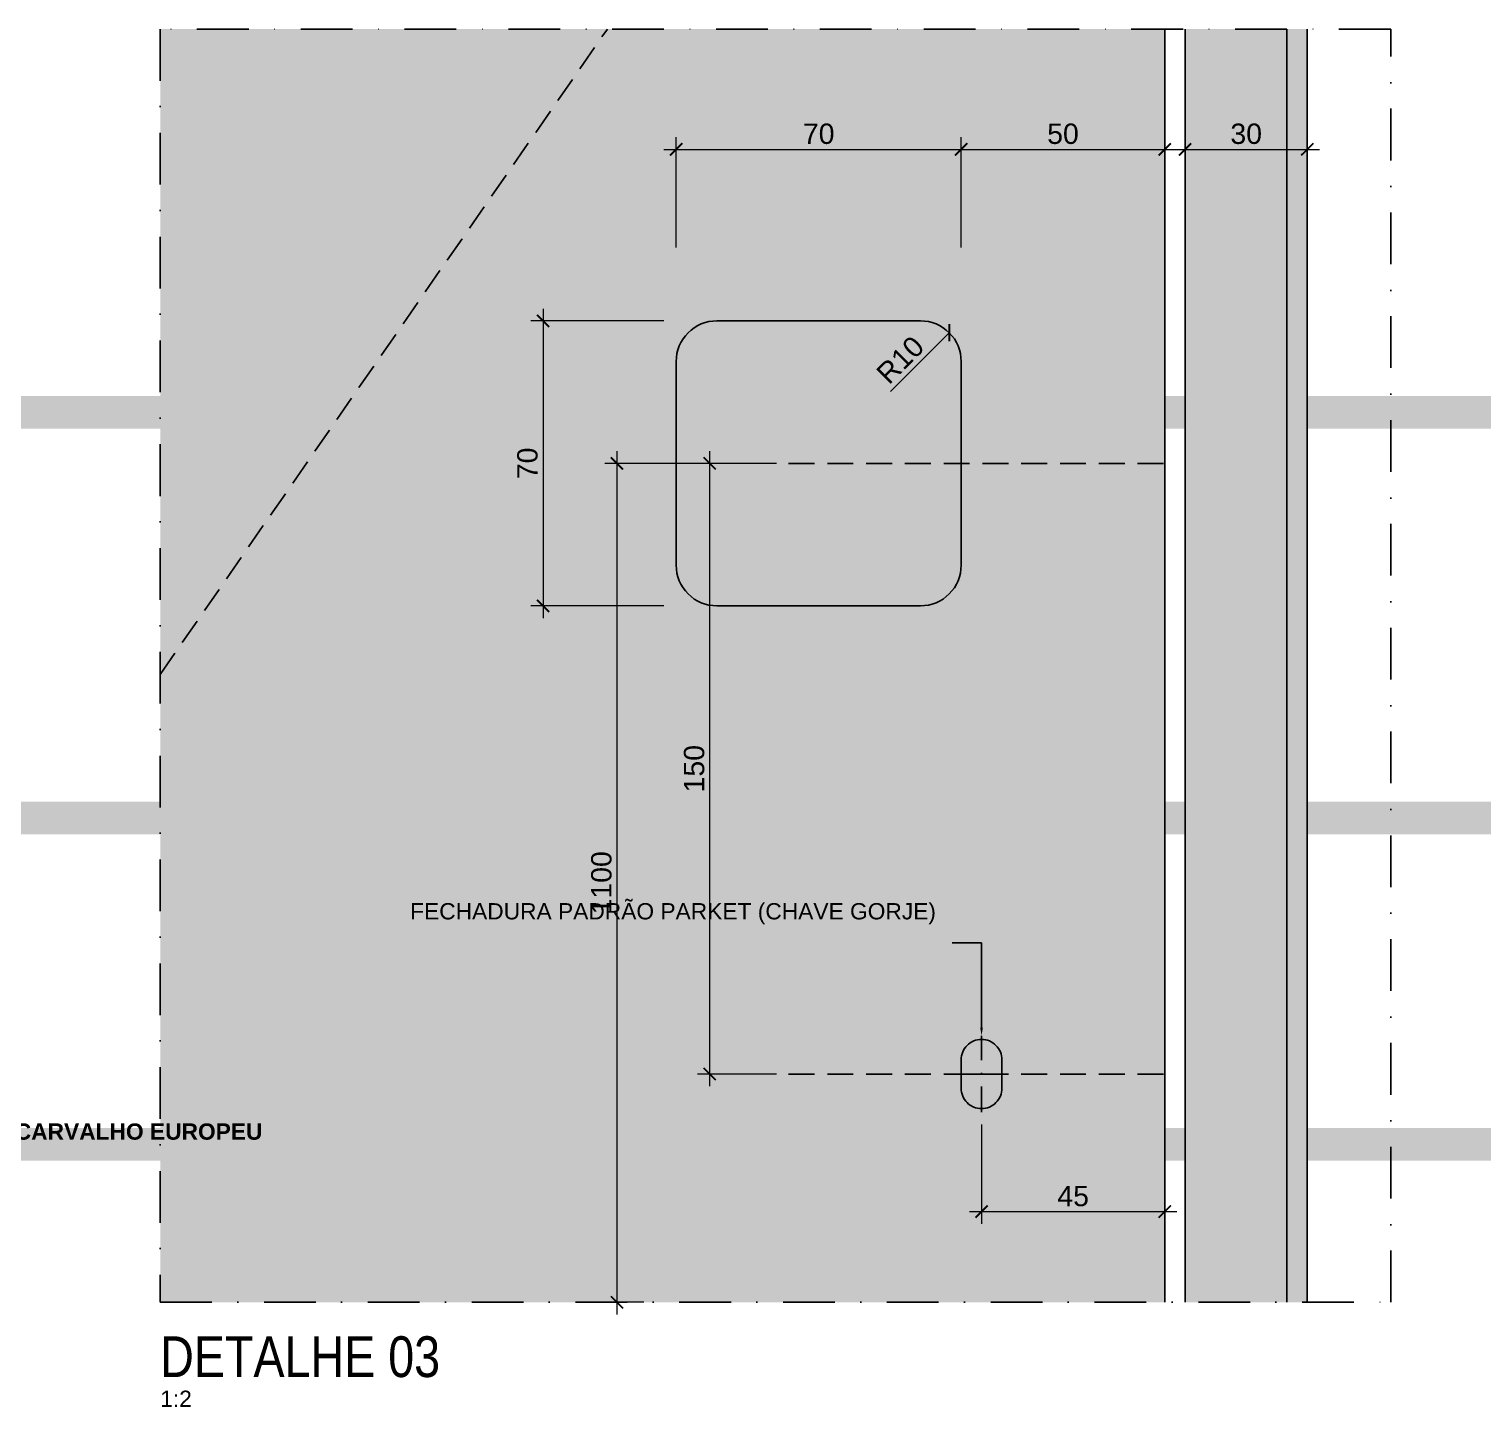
# Model space of a CAD drawing. Header units: millimetres. Extents: x -63251 to 507826, y 5339 to 217512.
# Drawn here: x 70958.6 to 71315.7, y 89969.7 to 90308.2 of the extents above; entities that cross this region are included whole.
import ezdxf
from ezdxf import colors
from ezdxf.entities.mleader import LeaderData, LeaderLine
from ezdxf.math import Vec2, Vec3

# ---------------------------------------------------------------- set-up
doc = ezdxf.new("R2010")
doc.units = ezdxf.units.MM
doc.header["$PDMODE"] = 3
doc.linetypes.add('TRAÇO 1-1', pattern=[9.525, 6.35, -3.175])
doc.linetypes.add('TRAÇO E PONTO 1-1', pattern=[25.4, 12.7, -6.35, 0, -6.35])
doc.layers.add('ARQ-COTA', color=12, linetype='Continuous', lineweight=9)
for name, color, linetype in [('COTAS', 9, 'Continuous'), ('FERRAGEM', 3, 'Continuous'), ('HACHURA', 21, 'Continuous'), ('LAYOUT', 4, 'Continuous'), ('MARCENARIA', 4, 'Continuous'), ('MARCENARIA . M', 4, 'Continuous'), ('PAREDE', 94, 'Continuous'), ('PROJEÇÃO', 8, 'Continuous'), ('TEXTO', 105, 'Continuous'), ('TEXTO TRAÇO PONTO', 105, 'TRAÇO E PONTO 1-1')]:
    doc.layers.add(name, color=color, linetype=linetype)
doc.styles.add('1-1', font='arial.ttf', dxfattribs={"height": 0.2})
doc.styles.add('PADRÃO', font='arial.ttf')
doc.styles.add('TITULO', font='swissck.ttf')
doc.dimstyles.new('1-2', dxfattribs={"dimscale": 2, "dimtxt": 2.5, "dimasz": 1.5, "dimexe": 1.5, "dimexo": 1.5, "dimtad": 1, "dimtxsty": 'PADRÃO', "dimblk": 'ARCHTICK', "dimcen": 2.5, "dimdle": 1.5, "dimclrd": 9, "dimclre": 9, "dimclrt": 6, "dimadec": 0, "dimazin": 0, "dimtfac": 1, "dimtmove": 0, "dimatfit": 3, "dimfxl": 1.25, "dimlwd": -1, "dimlwe": -1, "dimarcsym": 0})

# ---------------------------------------------------------------- blocks, each defined once
blk = doc.blocks.new('_ArchTick')
at = {"color": 0, "linetype": 'ByBlock', "const_width": 0.15}
blk.add_lwpolyline([(-0.5, -0.5), (0.5, 0.5)], dxfattribs=at)
blk = doc.blocks.new('*D750')
at = {"layer": 'ARQ-COTA', "color": 9, "transparency": 16777216}
for p, q in [((71117.55, 90254.5), (71117.55, 90281.63)), ((71187.55, 90254.5), (71187.55, 90281.63)), ((71114.55, 90278.63), (71190.55, 90278.63))]:
    blk.add_line(p, q, dxfattribs=at)
at = {"layer": 'Defpoints', "color": 0, "transparency": 16777216}
for p in [(71187.55, 90278.63), (71117.55, 90251.5), (71187.55, 90251.5)]:
    blk.add_point(p, dxfattribs=at)
at = {"layer": 'ARQ-COTA', "color": 9, "transparency": 16777216, "xscale": 3, "yscale": 3, "zscale": 3, "rotation": 180}
blk.add_blockref('_ArchTick', (71117.55, 90278.63), dxfattribs=at)
at = {"layer": 'ARQ-COTA', "color": 9, "transparency": 16777216, "xscale": 3, "yscale": 3, "zscale": 3}
blk.add_blockref('_ArchTick', (71187.55, 90278.63), dxfattribs=at)
at = {"layer": 'ARQ-COTA', "color": 6, "transparency": 16777216, "insert": (71152.55, 90282.43), "char_height": 5, "attachment_point": 5, "style": 'PADRÃO'}
blk.add_mtext('70', dxfattribs=at)
blk = doc.blocks.new('*D751')
at = {"layer": 'ARQ-COTA', "color": 9, "transparency": 16777216}
for p, q in [((71084.84, 90239.5), (71084.84, 90163.5)), ((71114.55, 90236.5), (71081.84, 90236.5)), ((71114.55, 90166.5), (71081.84, 90166.5))]:
    blk.add_line(p, q, dxfattribs=at)
at = {"layer": 'Defpoints', "color": 0, "transparency": 16777216}
for p in [(71117.55, 90236.5), (71084.84, 90166.5), (71117.55, 90166.5)]:
    blk.add_point(p, dxfattribs=at)
at = {"layer": 'ARQ-COTA', "color": 9, "transparency": 16777216, "xscale": 3, "yscale": 3, "zscale": 3}
for p, rotation in [((71084.84, 90236.5), 90), ((71084.84, 90166.5), 270)]:
    blk.add_blockref('_ArchTick', p, dxfattribs=dict(at, rotation=rotation))
at = {"layer": 'ARQ-COTA', "color": 6, "transparency": 16777216, "insert": (71081.03, 90201.5), "char_height": 5, "attachment_point": 5, "rotation": 90, "style": 'PADRÃO'}
blk.add_mtext('70', dxfattribs=at)
blk = doc.blocks.new('*D752')
at = {"layer": 'ARQ-COTA', "color": 9, "transparency": 16777216}
for p, q in [((71187.55, 90254.5), (71187.55, 90281.63)), ((71237.55, 90252.53), (71237.55, 90281.63)), ((71184.55, 90278.63), (71240.55, 90278.63))]:
    blk.add_line(p, q, dxfattribs=at)
at = {"layer": 'Defpoints', "color": 0, "transparency": 16777216}
for p in [(71237.55, 90278.63), (71187.55, 90251.5), (71237.55, 90249.53)]:
    blk.add_point(p, dxfattribs=at)
at = {"layer": 'ARQ-COTA', "color": 9, "transparency": 16777216, "xscale": 3, "yscale": 3, "zscale": 3, "rotation": 180}
blk.add_blockref('_ArchTick', (71187.55, 90278.63), dxfattribs=at)
at = {"layer": 'ARQ-COTA', "color": 9, "transparency": 16777216, "xscale": 3, "yscale": 3, "zscale": 3}
blk.add_blockref('_ArchTick', (71237.55, 90278.63), dxfattribs=at)
at = {"layer": 'ARQ-COTA', "color": 6, "transparency": 16777216, "insert": (71212.55, 90282.43), "char_height": 5, "attachment_point": 5, "style": 'PADRÃO'}
blk.add_mtext('50', dxfattribs=at)
blk = doc.blocks.new('*D753')
at = {"layer": 'ARQ-COTA', "color": 9, "transparency": 16777216}
blk.add_line((71170.17, 90219.13), (71184.62, 90233.58), dxfattribs=at)
at = {"layer": 'Defpoints', "color": 0, "transparency": 16777216}
for p in [(71184.62, 90233.58), (71177.55, 90226.5)]:
    blk.add_point(p, dxfattribs=at)
at = {"layer": 'ARQ-COTA', "color": 9, "transparency": 16777216, "xscale": 3, "yscale": 3, "zscale": 3, "rotation": 44.99999999929251}
blk.add_blockref('_ArchTick', (71184.62, 90233.58), dxfattribs=at)
at = {"layer": 'ARQ-COTA', "color": 6, "transparency": 16777216, "insert": (71172.59, 90226.92), "char_height": 5, "attachment_point": 5, "rotation": 45, "style": 'PADRÃO'}
blk.add_mtext('R10', dxfattribs=at)
blk = doc.blocks.new('*D754')
at = {"layer": 'ARQ-COTA', "color": 9, "transparency": 16777216}
for p, q in [((71242.55, 90252.53), (71242.55, 90281.63)), ((71272.55, 90258.21), (71272.55, 90281.63)), ((71239.55, 90278.63), (71275.55, 90278.63))]:
    blk.add_line(p, q, dxfattribs=at)
at = {"layer": 'Defpoints', "color": 0, "transparency": 16777216}
for p in [(71272.55, 90278.63), (71272.55, 90255.21), (71242.55, 90249.53)]:
    blk.add_point(p, dxfattribs=at)
at = {"layer": 'ARQ-COTA', "color": 9, "transparency": 16777216, "xscale": 3, "yscale": 3, "zscale": 3, "rotation": 180}
blk.add_blockref('_ArchTick', (71242.55, 90278.63), dxfattribs=at)
at = {"layer": 'ARQ-COTA', "color": 9, "transparency": 16777216, "xscale": 3, "yscale": 3, "zscale": 3}
blk.add_blockref('_ArchTick', (71272.55, 90278.63), dxfattribs=at)
at = {"layer": 'ARQ-COTA', "color": 6, "transparency": 16777216, "insert": (71257.55, 90282.43), "char_height": 5, "attachment_point": 5, "style": 'PADRÃO'}
blk.add_mtext('30', dxfattribs=at)
blk = doc.blocks.new('*D755')
at = {"layer": 'ARQ-COTA', "color": 9, "transparency": 16777216}
for p, q in [((71192.55, 90039.09), (71192.55, 90014.71)), ((71237.55, 90020.09), (71237.55, 90014.71)), ((71189.55, 90017.71), (71240.55, 90017.71))]:
    blk.add_line(p, q, dxfattribs=at)
at = {"layer": 'Defpoints', "color": 0, "transparency": 16777216}
for p in [(71192.55, 90042.09), (71237.55, 90023.09), (71237.55, 90017.71)]:
    blk.add_point(p, dxfattribs=at)
at = {"layer": 'ARQ-COTA', "color": 9, "transparency": 16777216, "xscale": 3, "yscale": 3, "zscale": 3, "rotation": 180}
blk.add_blockref('_ArchTick', (71192.55, 90017.71), dxfattribs=at)
at = {"layer": 'ARQ-COTA', "color": 9, "transparency": 16777216, "xscale": 3, "yscale": 3, "zscale": 3}
blk.add_blockref('_ArchTick', (71237.55, 90017.71), dxfattribs=at)
at = {"layer": 'ARQ-COTA', "color": 6, "transparency": 16777216, "insert": (71215.05, 90021.5), "char_height": 5, "attachment_point": 5, "style": 'PADRÃO'}
blk.add_mtext('45', dxfattribs=at)
blk = doc.blocks.new('*D756')
at = {"layer": 'ARQ-COTA', "color": 9, "transparency": 16777216}
for p, q in [((71125.78, 90048.5), (71125.78, 90204.5)), ((71142.16, 90201.5), (71122.78, 90201.5)), ((71142.16, 90051.5), (71122.78, 90051.5))]:
    blk.add_line(p, q, dxfattribs=at)
at = {"layer": 'Defpoints', "color": 0, "transparency": 16777216}
for p in [(71125.78, 90201.5), (71145.16, 90201.5), (71145.16, 90051.5)]:
    blk.add_point(p, dxfattribs=at)
at = {"layer": 'ARQ-COTA', "color": 9, "transparency": 16777216, "xscale": 3, "yscale": 3, "zscale": 3}
for p, rotation in [((71125.78, 90201.5), 90), ((71125.78, 90051.5), 270)]:
    blk.add_blockref('_ArchTick', p, dxfattribs=dict(at, rotation=rotation))
at = {"layer": 'ARQ-COTA', "color": 6, "transparency": 16777216, "insert": (71121.97, 90126.5), "char_height": 5, "attachment_point": 5, "rotation": 90, "style": 'PADRÃO'}
blk.add_mtext('150', dxfattribs=at)
blk = doc.blocks.new('*D757')
at = {"layer": 'ARQ-COTA', "color": 9, "transparency": 16777216}
for p, q in [((71103, 90204.5), (71103, 89992.43)), ((71142.16, 90201.5), (71100, 90201.5)), ((71109.62, 89995.43), (71100, 89995.43))]:
    blk.add_line(p, q, dxfattribs=at)
at = {"layer": 'Defpoints', "color": 0, "transparency": 16777216}
for p in [(71145.16, 90201.5), (71103, 89995.43), (71112.62, 89995.43)]:
    blk.add_point(p, dxfattribs=at)
at = {"layer": 'ARQ-COTA', "color": 9, "transparency": 16777216, "xscale": 3, "yscale": 3, "zscale": 3}
for p, rotation in [((71103, 90201.5), 90), ((71103, 89995.43), 270)]:
    blk.add_blockref('_ArchTick', p, dxfattribs=dict(at, rotation=rotation))
at = {"layer": 'ARQ-COTA', "color": 6, "transparency": 16777216, "insert": (71099.19, 90098.47), "char_height": 5, "attachment_point": 5, "rotation": 90, "style": 'PADRÃO'}
blk.add_mtext('1100', dxfattribs=at)

msp = doc.modelspace()

# ---------------------------------------------------------------- hatches: boundary and pattern name
at = {"layer": 'HACHURA', "true_color": 0xba9673}
h = msp.add_hatch(color=33, dxfattribs=at)
h.dxf.hatch_style = 1
h.paths.add_polyline_path([(70990.811, 89995.431), (71237.548, 89995.431), (71237.548, 90308.178), (70990.811, 90308.178)])
h = msp.add_hatch(color=33, dxfattribs=at)
h.dxf.hatch_style = 1
h.paths.add_polyline_path([(71242.547, 89995.431), (71272.548, 89995.431), (71272.548, 90308.178), (71242.547, 90308.178)])

# ---------------------------------------------------------------- linework, layer by layer
at = {"layer": 'FERRAGEM'}
msp.add_lwpolyline([(71192.548, 90043.004), (71192.548, 90043.004, 0.4142136), (71197.548, 90048.004), (71197.548, 90055.004, 0.4142136), (71192.548, 90060.004), (71192.548, 90060.004, 0.4142136), (71187.548, 90055.004), (71187.548, 90048.004, 0.4142136)], format="xyb", close=True, dxfattribs=at)
at = {"layer": 'LAYOUT', "color": 10, "linetype": 'TRAÇO E PONTO 1-1', "ltscale": 0.5}
for p, q in [((71192.548, 90042.095), (71192.548, 90060.913)), ((71186.58, 90051.504), (71198.516, 90051.504))]:
    msp.add_line(p, q, dxfattribs=at)
at = {"layer": 'MARCENARIA'}
for points in [[(71242.547, 89995.431), (71242.547, 90308.178)], [(71267.548, 90308.178), (71267.548, 89995.431)]]:
    msp.add_lwpolyline(points, dxfattribs=at)
at = {"layer": 'MARCENARIA . M'}
msp.add_lwpolyline([(71237.548, 90308.178), (71237.548, 89995.431)], dxfattribs=at)
at = {"layer": 'PAREDE'}
msp.add_line((71272.548, 89995.431), (71272.548, 90308.178), dxfattribs=at)
at = {"layer": 'PAREDE', "color": 10, "linetype": 'TRAÇO 1-1'}
for p, q in [((71145.158, 90201.504), (71237.548, 90201.504)), ((71145.158, 90051.504), (71237.548, 90051.504))]:
    msp.add_line(p, q, dxfattribs=at)
at = {"layer": 'PROJEÇÃO', "color": 21, "linetype": 'TRAÇO 1-1'}
msp.add_lwpolyline([(70990.811, 90149.668), (71100.639, 90308.178)], dxfattribs=at)
at = {"layer": 'TEXTO TRAÇO PONTO'}
msp.add_lwpolyline([(71293.038, 89995.431), (71293.038, 90308.178), (70990.811, 90308.178), (70990.811, 89995.431)], close=True, dxfattribs=at)

# ---------------------------------------------------------------- texts
at = {"layer": 'TEXTO', "color": 1, "insert": (70990.811, 89976.931), "char_height": 10, "width": 220.061, "attachment_point": 7, "style": 'TITULO'}
msp.add_mtext('DETALHE 03', dxfattribs=at)
at = {"layer": 'TEXTO', "insert": (70990.811, 89973.731), "char_height": 4, "width": 48, "attachment_point": 1, "style": 'PADRÃO'}
msp.add_mtext('1:2', dxfattribs=at)

# ---------------------------------------------------------------- dimensions: what is measured, and where the dimension line sits
at = {"layer": 'ARQ-COTA'}
for base, p1, p2, picture, middle in [((71187.548, 90278.63), (71117.548, 90251.504), (71187.548, 90251.504), '*D750', (71152.548, 90282.433)), ((71237.548, 90278.63), (71187.548, 90251.504), (71237.548, 90249.53), '*D752', (71212.548, 90282.433)), ((71272.548, 90278.63), (71242.547, 90249.53), (71272.548, 90255.209), '*D754', (71257.548, 90282.435)), ((71237.548, 90017.707), (71192.548, 90042.095), (71237.548, 90023.095), '*D755', (71215.048, 90021.499))]:
    dim = msp.add_linear_dim(base=base, p1=p1, p2=p2, dimstyle='1-2', dxfattribs=at)
    dim.commit()
    dim.dimension.update_dxf_attribs({"geometry": picture, "text_midpoint": middle})
dim = msp.add_linear_dim(base=(71084.836, 90166.504), p1=(71117.548, 90236.504), p2=(71117.548, 90166.504), angle=90, dimstyle='1-2', dxfattribs=at)
dim.commit()
dim.dimension.update_dxf_attribs({"geometry": '*D751', "text_midpoint": (71081.033, 90201.504)})
dim = msp.add_radius_dim(center=(71177.548, 90226.504), mpoint=(71184.619, 90233.575), dimstyle='1-2', dxfattribs=at)
dim.commit()
dim.dimension.update_dxf_attribs({"geometry": '*D753', "text_midpoint": (71175.274, 90224.231), "dimtype": 164})
for base, p1, p2, text, picture, middle in [((71102.995, 89995.431), (71145.158, 90201.504), (71112.619, 89995.431), '1100', '*D757', (71099.192, 90098.468)), ((71125.776, 90201.504), (71145.158, 90051.504), (71145.158, 90201.504), '150', '*D756', (71121.973, 90126.504))]:
    dim = msp.add_linear_dim(base=base, p1=p1, p2=p2, angle=90, text=text, dimstyle='1-2', dxfattribs=at)
    dim.commit()
    dim.dimension.update_dxf_attribs({"geometry": picture, "text_midpoint": middle})

# ---------------------------------------------------------------- leaders
at = {"layer": 'COTAS', "ltscale": 0.4}
ml = msp.add_multileader_mtext('Standard', dxfattribs=at)
ml.set_content('BIT 5x5mm', color=105, style='1-1')
ml.set_leader_properties(color=256, linetype='ByLayer', lineweight=-1)
ml.build(insert=Vec2(0, 0))
ml.multileader.update_dxf_attribs({"text_left_attachment_type": 2, "text_right_attachment_type": 2, "dogleg_length": 0.36, "arrow_head_size": 2, "scale": 20})
ctx = ml.context
ctx.base_point, ctx.scale, ctx.arrow_head_size, ctx.landing_gap_size, ctx.plane_origin = Vec3(70390.905, 90271.618), 20, 2, 4, Vec3(70321.93, 90263.035)
ctx.left_attachment, ctx.right_attachment = 2, 2
notes = []
notes.append((ctx, [(0, (1, 1, 0), (70380.847, 90271.618), (1, 0), 10.059, [(0, [(70380.862, 90258.584)], 0, [])])]))
ctx.mtext.insert, ctx.mtext.width, ctx.mtext.flow_direction = Vec3(70394.905, 90273.652), 80.51012, 5
ml = msp.add_multileader_mtext('Standard', dxfattribs=at)
ml.set_content('BIT 5x5mm', color=105, style='1-1')
ml.set_leader_properties(color=256, linetype='ByLayer', lineweight=-1)
ml.build(insert=Vec2(0, 0))
ml.multileader.update_dxf_attribs({"text_left_attachment_type": 2, "text_right_attachment_type": 2, "dogleg_length": 0.36, "arrow_head_size": 2, "scale": 20})
ctx = ml.context
ctx.base_point, ctx.scale, ctx.arrow_head_size, ctx.landing_gap_size, ctx.plane_origin = Vec3(70881.214, 90271.618), 20, 2, 4, Vec3(70812.239, 90263.035)
ctx.left_attachment, ctx.right_attachment = 2, 2
notes.append((ctx, [(0, (1, 1, 0), (70871.156, 90271.618), (1, 0), 10.059, [(0, [(70871.171, 90258.584)], 0, [])])]))
ctx.mtext.insert, ctx.mtext.width, ctx.mtext.flow_direction = Vec3(70885.214, 90273.652), 80.51012, 5
ml = msp.add_multileader_mtext('Standard', dxfattribs=at)
ml.set_content('\\pxt3;{\\C10;FECHADURA PADRÃO PARKET (CHAVE GORJE)}', color=105, style='1-1')
ml.set_leader_properties(color=256, linetype='ByLayer', lineweight=-1)
ml.build(insert=Vec2(0, 0))
ml.multileader.update_dxf_attribs({"text_left_attachment_type": 2, "text_right_attachment_type": 2, "dogleg_length": 0.36, "arrow_head_size": 2, "scale": 20})
ctx = ml.context
ctx.base_point, ctx.scale, ctx.arrow_head_size, ctx.landing_gap_size, ctx.plane_origin = Vec3(71130.382, 90083.718), 20, 2, 4, Vec3(71216.464, 90102.056)
ctx.left_attachment, ctx.right_attachment, ctx.text_align_type = 2, 2, 2
notes.append((ctx, [(0, (1, 1, 0), (71192.548, 90083.718), (-1, 0), 7.2, [(0, [(71192.548, 90060.913)], 0, [])])]))
ctx.mtext.insert, ctx.mtext.width, ctx.mtext.alignment, ctx.mtext.flow_direction = Vec3(71181.348, 90093.48), 59.02098, 3, 5
ml = msp.add_multileader_mtext('Standard', dxfattribs=at)
ml.set_content('Bit 5 x 5 mm ', color=105, style='1-1')
ml.set_leader_properties(color=256, linetype='ByLayer', lineweight=-1)
ml.build(insert=Vec2(0, 0))
ml.multileader.update_dxf_attribs({"text_left_attachment_type": 2, "text_right_attachment_type": 2, "dogleg_length": 0.36, "arrow_head_size": 2, "scale": 20})
ctx = ml.context
ctx.base_point, ctx.scale, ctx.arrow_head_size, ctx.landing_gap_size, ctx.plane_origin = Vec3(70335.061, 90036.561), 20, 2, 4, Vec3(70439.459, 90065.311)
ctx.left_attachment, ctx.right_attachment = 2, 2
notes.append((ctx, [(0, (1, 1, 0), (70380.542, 90036.561), (-1, 0), 7.2, [(0, [(70380.527, 90065.706)], 0, [])])]))
ctx.mtext.insert, ctx.mtext.width, ctx.mtext.flow_direction = Vec3(70339.061, 90038.596), 80.51012, 5
ml = msp.add_multileader_mtext('Standard', dxfattribs=at)
ml.set_content('ACABAMENTO EM {\\fArial|b1|i0|c0|p34;LÂMINAS NATURAIS DE CARVALHO EUROPEU}', color=105, style='1-1')
ml.set_leader_properties(color=256, linetype='ByLayer', lineweight=-1)
ml.build(insert=Vec2(0, 0))
ml.multileader.update_dxf_attribs({"text_left_attachment_type": 2, "text_right_attachment_type": 2, "dogleg_length": 0.36, "arrow_head_size": 2, "scale": 20})
ctx = ml.context
ctx.base_point, ctx.scale, ctx.arrow_head_size, ctx.landing_gap_size, ctx.plane_origin = Vec3(70833.743, 90033.45), 20, 2, 4, Vec3(70885.475, 90063.189)
ctx.left_attachment, ctx.right_attachment = 2, 2
notes.append((ctx, [(1, (1, 1, 0), (70826.543, 90033.45), (1, 0), 7.2, [(0, [(70826.543, 90063.584)], 0, [])])]))
ctx.mtext.insert, ctx.mtext.width, ctx.mtext.flow_direction = Vec3(70837.743, 90039.37), 104.28206, 5
for ctx, leaders in notes:
    for number, flags, end, landing, length, lines in leaders:
        leader = LeaderData()
        leader.index, (leader.has_last_leader_line, leader.has_dogleg_vector, leader.attachment_direction) = number, flags
        leader.last_leader_point, leader.dogleg_vector, leader.dogleg_length = Vec3(end), Vec3(landing), length
        for number, points, colour, breaks in lines:
            line = LeaderLine()
            line.index, line.vertices, line.color, line.breaks = number, Vec3.list(points), colors.encode_raw_color(colour), breaks
            leader.lines.append(line)
        ctx.leaders.append(leader)

# ---------------------------------------------------------------- next in the draw order: leaders
ml = msp.add_multileader_mtext('Standard', dxfattribs=at)
ml.set_content('{\\fArial|b1|i0|c0|p34;REFORÇO NO VÃO DA PORTA PARA INSTALAÇÃO DE CORTA LUZ}', color=105, style='1-1')
ml.set_leader_properties(color=256, linetype='ByLayer', lineweight=-1)
ml.build(insert=Vec2(0, 0))
ml.multileader.update_dxf_attribs({"text_left_attachment_type": 2, "text_right_attachment_type": 2, "dogleg_length": 0.36, "arrow_head_size": 2, "scale": 20})
ctx = ml.context
ctx.base_point, ctx.scale, ctx.arrow_head_size, ctx.landing_gap_size, ctx.plane_origin = Vec3(71404.698, 90209.22), 20, 2, 4, Vec3(71531.634, 90206.986)
ctx.left_attachment, ctx.right_attachment, ctx.text_align_type = 2, 2, 1
notes = []
notes.append((ctx, [(1, (1, 1, 0), (71397.498, 90209.22), (1, 0), 7.2, [(1, [(71397.498, 90133.422)], 0, [])])]))
ctx.mtext.insert, ctx.mtext.width, ctx.mtext.alignment, ctx.mtext.flow_direction = Vec3(71458.31, 90216.042), 101.4372, 2, 5
ctx.mtext.has_bg_fill, ctx.mtext.bg_color, ctx.mtext.bg_scale_factor, ctx.mtext.bg_transparency, ctx.mtext.use_window_bg_color = 1, -1023563609, 1.5, 0, 0
for ctx, leaders in notes:
    for number, flags, end, landing, length, lines in leaders:
        leader = LeaderData()
        leader.index, (leader.has_last_leader_line, leader.has_dogleg_vector, leader.attachment_direction) = number, flags
        leader.last_leader_point, leader.dogleg_vector, leader.dogleg_length = Vec3(end), Vec3(landing), length
        for number, points, colour, breaks in lines:
            line = LeaderLine()
            line.index, line.vertices, line.color, line.breaks = number, Vec3.list(points), colors.encode_raw_color(colour), breaks
            leader.lines.append(line)
        ctx.leaders.append(leader)

# ---------------------------------------------------------------- next in the draw order: linework, layer by layer
at = {"layer": 'MARCENARIA . M'}
msp.add_lwpolyline([(71127.548, 90166.504), (71177.548, 90166.504, 0.4142136), (71187.548, 90176.504), (71187.548, 90226.504, 0.4142136), (71177.548, 90236.504), (71127.548, 90236.504, 0.4142136), (71117.548, 90226.504), (71117.548, 90176.504, 0.4142136)], format="xyb", close=True, dxfattribs=at)

# ---------------------------------------------------------------- next in the draw order: leaders
at = {"layer": 'COTAS', "ltscale": 0.4}
ml = msp.add_multileader_mtext('Standard', dxfattribs=at)
ml.set_content('PUXADOR CAVA', color=105, style='1-1')
ml.set_leader_properties(color=256, linetype='ByLayer', lineweight=-1)
ml.build(insert=Vec2(0, 0))
ml.multileader.update_dxf_attribs({"text_left_attachment_type": 2, "text_right_attachment_type": 2, "dogleg_length": 0.36, "arrow_head_size": 2, "scale": 20})
ctx = ml.context
ctx.base_point, ctx.scale, ctx.arrow_head_size, ctx.landing_gap_size, ctx.plane_origin = Vec3(70771.304, 90168.502), 20, 2, 4, Vec3(70705.187, 90113.964)
ctx.left_attachment, ctx.right_attachment = 2, 2
notes = []
notes.append((ctx, [(0, (1, 1, 0), (70764.104, 90168.502), (1, 0), 7.2, [(0, [(70764.119, 90113.569)], 0, [])])]))
ctx.mtext.insert, ctx.mtext.width, ctx.mtext.flow_direction = Vec3(70775.304, 90170.572), 80.51012, 5
ml = msp.add_multileader_mtext('Standard', dxfattribs=at)
ml.set_content('PIVÔ LATERAL CIR-16 ECLISSE', color=105, style='1-1')
ml.set_leader_properties(color=256, linetype='ByLayer', lineweight=-1)
ml.build(insert=Vec2(0, 0))
ml.multileader.update_dxf_attribs({"text_left_attachment_type": 2, "text_right_attachment_type": 2, "dogleg_length": 0.36, "arrow_head_size": 2, "scale": 20})
ctx = ml.context
ctx.base_point, ctx.scale, ctx.arrow_head_size, ctx.landing_gap_size, ctx.plane_origin = Vec3(70480.893, 90161.898), 20, 2, 4, Vec3(70414.776, 90101.563)
ctx.left_attachment, ctx.right_attachment = 2, 2
notes.append((ctx, [(0, (1, 1, 0), (70473.693, 90161.898), (1, 0), 7.2, [(0, [(70473.708, 90101.168)], 0, [])])]))
ctx.mtext.insert, ctx.mtext.width, ctx.mtext.flow_direction = Vec3(70484.893, 90167.804), 80.51012, 5
for ctx, leaders in notes:
    for number, flags, end, landing, length, lines in leaders:
        leader = LeaderData()
        leader.index, (leader.has_last_leader_line, leader.has_dogleg_vector, leader.attachment_direction) = number, flags
        leader.last_leader_point, leader.dogleg_vector, leader.dogleg_length = Vec3(end), Vec3(landing), length
        for number, points, colour, breaks in lines:
            line = LeaderLine()
            line.index, line.vertices, line.color, line.breaks = number, Vec3.list(points), colors.encode_raw_color(colour), breaks
            leader.lines.append(line)
        ctx.leaders.append(leader)

# ---------------------------------------------------------------- next in the draw order: leaders
ml = msp.add_multileader_mtext('Standard', dxfattribs=at)
ml.set_content('{\\fArial|b1|i0|c0|p34;GAXETA COM COR CARVALHO EUROPEU}', color=105, style='1-1')
ml.set_leader_properties(color=256, linetype='ByLayer', lineweight=-1)
ml.build(insert=Vec2(0, 0))
ml.multileader.update_dxf_attribs({"text_left_attachment_type": 2, "text_right_attachment_type": 2, "dogleg_length": 0.36, "arrow_head_size": 2, "scale": 20})
ctx = ml.context
ctx.base_point, ctx.scale, ctx.arrow_head_size, ctx.landing_gap_size, ctx.plane_origin = Vec3(70868.805, 90107.615), 20, 2, 4, Vec3(70983.542, 90131.148)
ctx.left_attachment, ctx.right_attachment, ctx.text_align_type = 2, 2, 1
notes = []
notes.append((ctx, [(1, (1, 1, 0), (70861.605, 90107.615), (1, 0), 7.2, [(1, [(70849.405, 90077.584)], 0, [])])]))
ctx.mtext.insert, ctx.mtext.width, ctx.mtext.alignment, ctx.mtext.flow_direction = Vec3(70895.378, 90116.418), 49.71295, 2, 5
ctx.mtext.has_bg_fill, ctx.mtext.bg_color, ctx.mtext.bg_scale_factor, ctx.mtext.bg_transparency, ctx.mtext.use_window_bg_color = 1, -1023563609, 1.5, 0, 0
for ctx, leaders in notes:
    for number, flags, end, landing, length, lines in leaders:
        leader = LeaderData()
        leader.index, (leader.has_last_leader_line, leader.has_dogleg_vector, leader.attachment_direction) = number, flags
        leader.last_leader_point, leader.dogleg_vector, leader.dogleg_length = Vec3(end), Vec3(landing), length
        for number, points, colour, breaks in lines:
            line = LeaderLine()
            line.index, line.vertices, line.color, line.breaks = number, Vec3.list(points), colors.encode_raw_color(colour), breaks
            leader.lines.append(line)
        ctx.leaders.append(leader)

# ---------------------------------------------------------------- next in the draw order: leaders
ml = msp.add_multileader_mtext('Standard', dxfattribs=at)
ml.set_content('{\\fArial|b1|i0|c0|p34;MODELO DE PERFIL PARA TRANSIÇÃO DE FORRO SOBMEDIDA (\\C10;SOB RESPONSABILIADE DA OBRA\\C105;)}', color=105, style='1-1')
ml.set_leader_properties(color=256, linetype='ByLayer', lineweight=-1)
ml.build(insert=Vec2(0, 0))
ml.multileader.update_dxf_attribs({"text_left_attachment_type": 2, "text_right_attachment_type": 2, "dogleg_length": 0.36, "arrow_head_size": 2, "scale": 20})
ctx = ml.context
ctx.base_point, ctx.scale, ctx.arrow_head_size, ctx.landing_gap_size, ctx.plane_origin = Vec3(71430.818, 90019.724), 20, 2, 4, Vec3(71610.8, 90090.644)
ctx.left_attachment, ctx.right_attachment, ctx.text_align_type = 2, 2, 1
notes = []
notes.append((ctx, [(0, (1, 1, 0), (71514.684, 90019.724), (-1, 0), 7.2, [(0, [(71548.253, 90082.813)], 0, [])])]))
ctx.mtext.insert, ctx.mtext.width, ctx.mtext.alignment, ctx.mtext.flow_direction = Vec3(71469.151, 90036.24), 68.57469, 2, 5
ctx.mtext.has_bg_fill, ctx.mtext.bg_color, ctx.mtext.bg_scale_factor, ctx.mtext.bg_transparency, ctx.mtext.use_window_bg_color = 1, -1023563609, 1.5, 0, 0
for ctx, leaders in notes:
    for number, flags, end, landing, length, lines in leaders:
        leader = LeaderData()
        leader.index, (leader.has_last_leader_line, leader.has_dogleg_vector, leader.attachment_direction) = number, flags
        leader.last_leader_point, leader.dogleg_vector, leader.dogleg_length = Vec3(end), Vec3(landing), length
        for number, points, colour, breaks in lines:
            line = LeaderLine()
            line.index, line.vertices, line.color, line.breaks = number, Vec3.list(points), colors.encode_raw_color(colour), breaks
            leader.lines.append(line)
        ctx.leaders.append(leader)

doc.saveas('drawing.dxf')
